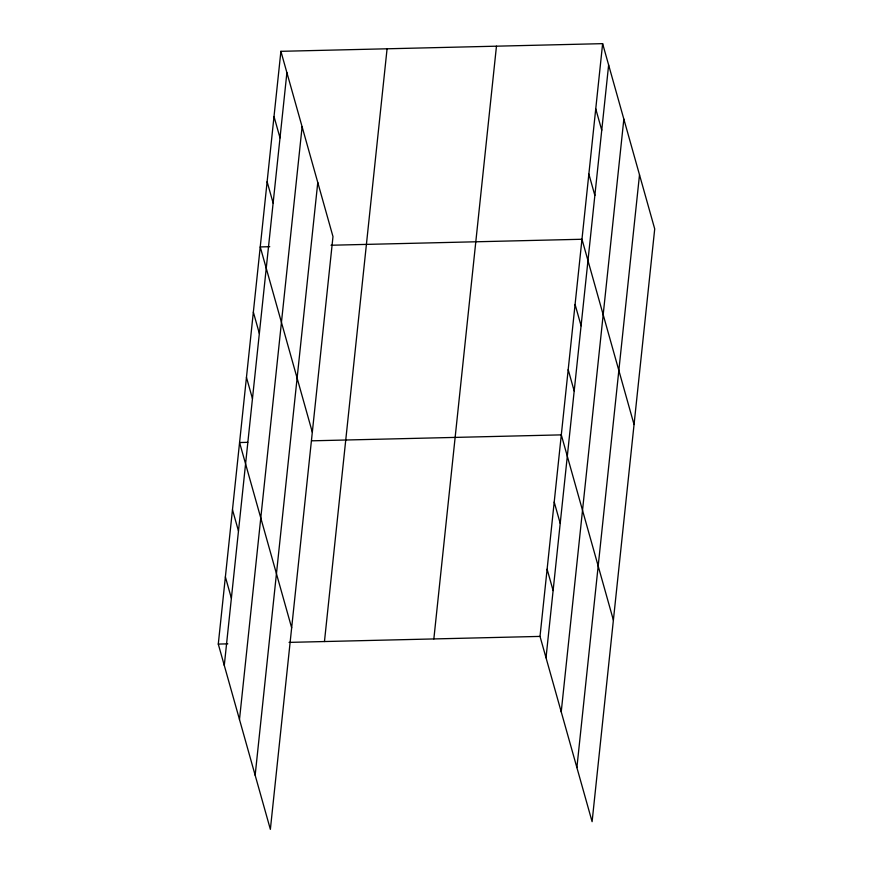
<?xml version="1.0" encoding="UTF-8"?>
<svg xmlns="http://www.w3.org/2000/svg" width="873" height="873" viewBox="0 0 873 873"><rect width="100%" height="100%" fill="white"/><g stroke="black" fill="none" stroke-linecap="round" stroke-linejoin="round"><path stroke-width="1.31" d="M280.899 51.321L332.984 236.594L270.368 829.35L218.283 644.078L280.899 51.321L602.632 43.65L654.717 228.922L592.101 821.679L540.016 636.406L602.632 43.65M224.285 665.422L286.901 72.666M239.486 719.516L302.113 126.76M255.156 775.257L317.772 182.501M324.461 641.546L387.077 48.79M433.848 638.938L496.464 46.182M546.018 657.762L608.634 64.995M561.23 711.855L623.846 119.099M576.889 767.585L639.505 174.829M269.768 246.699L260.241 246.928L312.316 432.2M331.02 245.237L581.975 239.257L634.049 424.54M247.746 442.338L239.573 442.535L291.658 627.807M311.716 440.821L561.306 434.874L613.392 620.146M218.283 644.078L227.809 643.848M289.061 642.386L540.016 636.406M595.746 108.852L601.748 130.197M588.86 174.054L594.862 195.41M575.089 304.459L581.091 325.815M568.192 369.672L574.194 391.017M554.213 502.051L560.215 523.396M547.12 569.229L553.111 590.574M274.013 116.524L280.015 137.869M267.127 181.726L273.129 203.071M253.356 312.13L259.346 333.475M246.459 377.332L252.461 398.677M232.48 509.712L238.482 531.068M225.387 576.9L231.378 598.245"/></g></svg>
